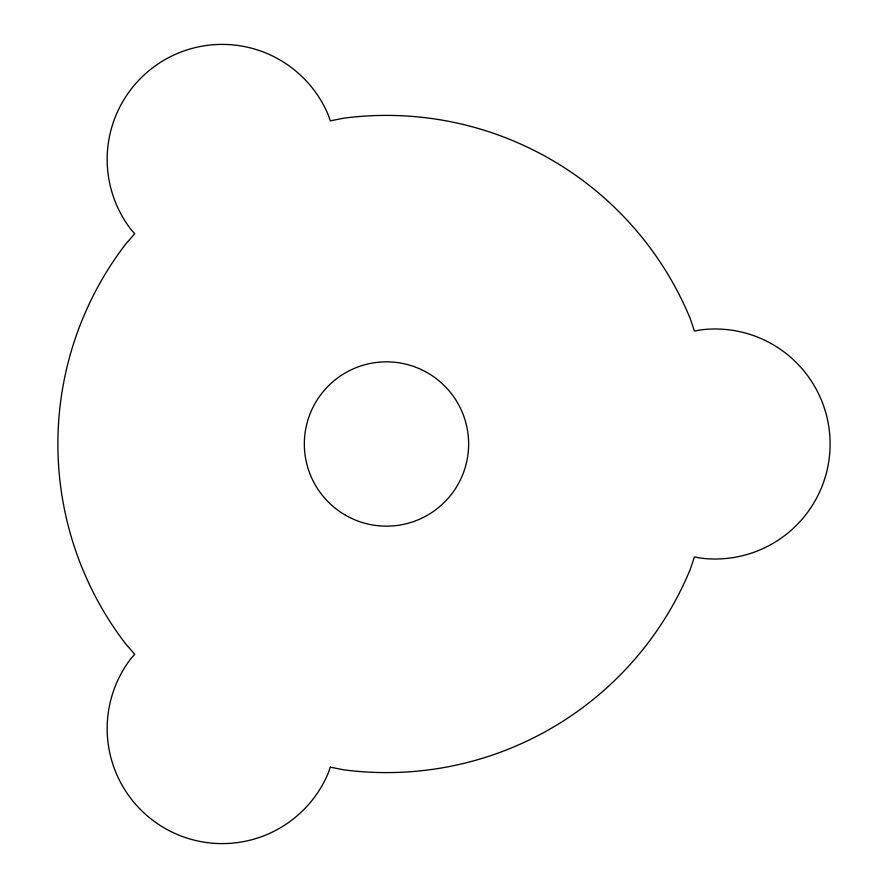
<?xml version="1.0" encoding="UTF-8"?>
<svg xmlns="http://www.w3.org/2000/svg" width="888" height="888" viewBox="0 0 888 888"><rect width="100%" height="100%" fill="white"/><g stroke="black" fill="none" stroke-linecap="round" stroke-linejoin="round"><path stroke-width="1.33" d="M330.292 767.154L328.449 772.604A115.018 115.018 0 0 1 164.68 828.193A115.018 115.018 0 0 1 130.936 658.574L134.732 654.245L125.785 644.044A328.616 328.616 0 0 1 125.785 243.956L134.732 233.755L130.936 229.426A115.018 115.018 0 0 1 164.68 59.807A115.018 115.018 0 0 1 328.449 115.396L330.292 120.846L343.601 118.204A328.616 328.616 0 0 1 690.087 318.248L694.449 331.091L700.088 329.97A115.018 115.018 0 0 1 830.114 444A115.018 115.018 0 0 1 700.088 558.03L694.449 556.909L690.087 569.752A328.616 328.616 0 0 1 343.601 769.796L330.292 767.154M345.421 515.151A82.151 82.151 0 0 0 468.642 444A82.151 82.151 0 0 0 345.421 372.849A82.151 82.151 0 0 0 345.421 515.151"/></g></svg>
